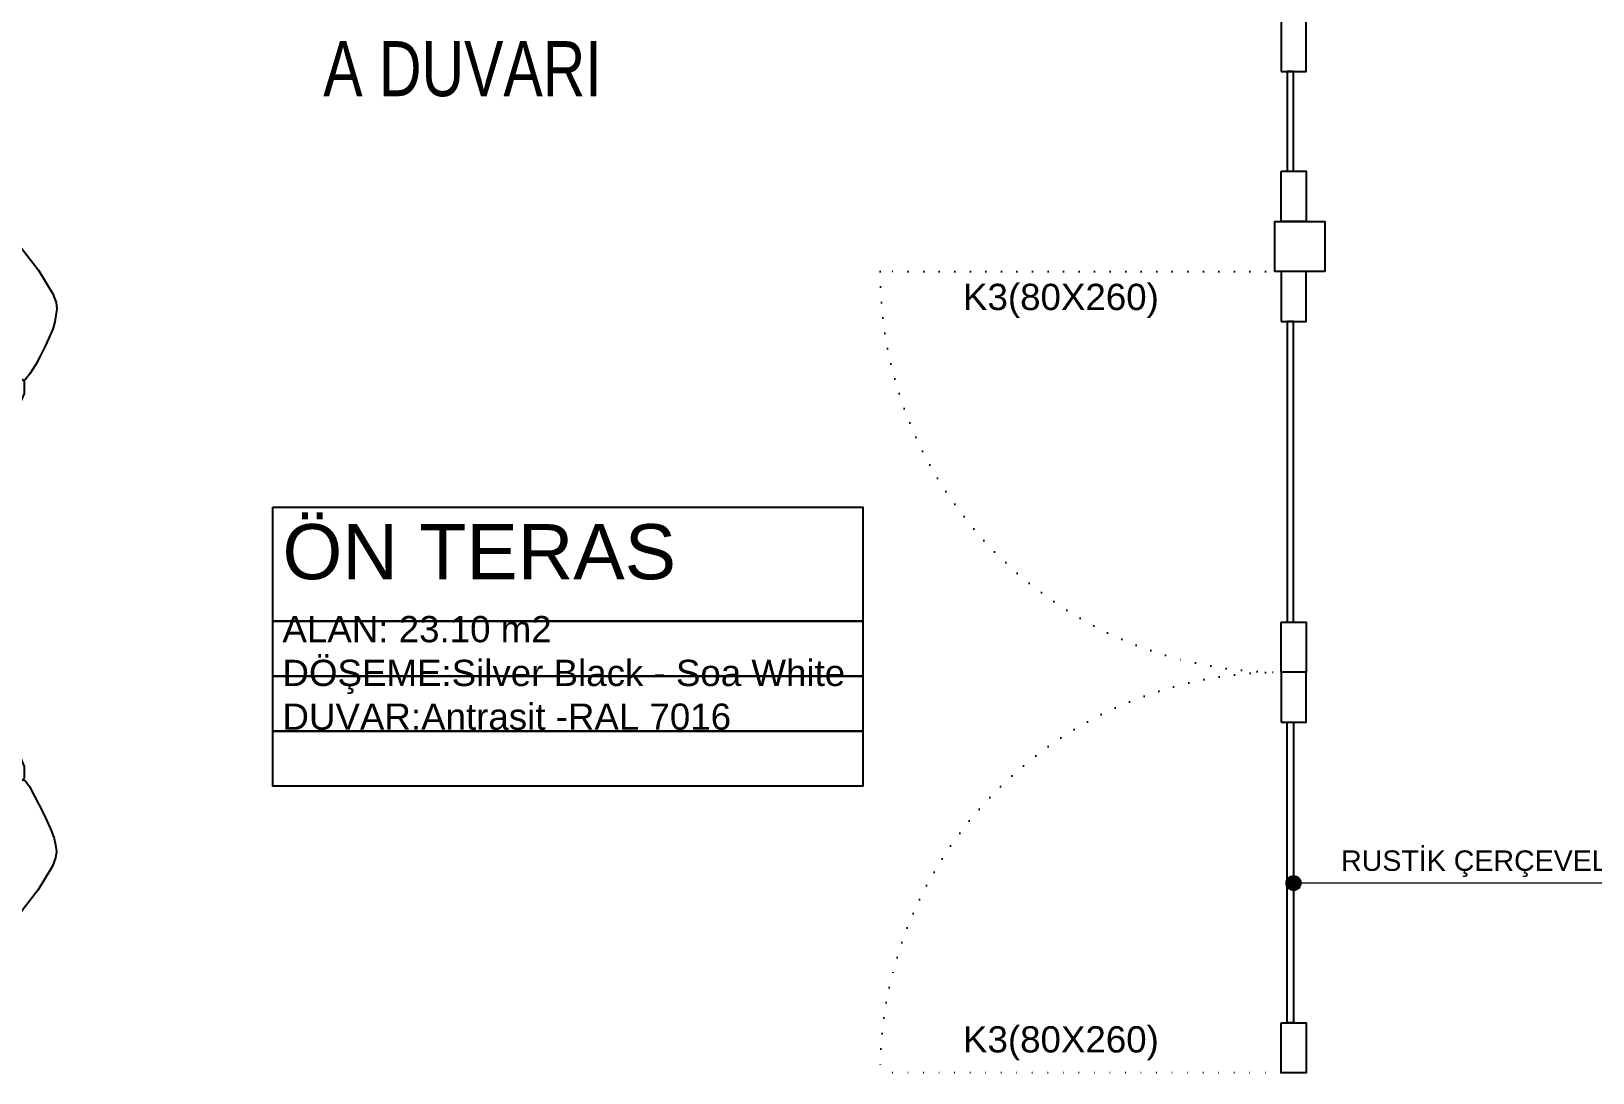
# Model space of a CAD drawing. Header units: millimetres. Extents: x 7687 to 15428, y -715 to 4028.
# Drawn here: x 8349.8 to 8661.4, y 736.2 to 944.1 of the extents above; entities that cross this region are included whole.
import ezdxf

# ---------------------------------------------------------------- set-up
doc = ezdxf.new("R2010")
doc.units = ezdxf.units.MM
doc.linetypes.add('14.022_CEKIRDEKLER_SAFTLAR_+51.00$0$ACAD_ISO07W100', pattern=[3, 0, -3])
doc.linetypes.add('CONTINUA', pattern=[0])
doc.layers.add('0-MOBIL', color=3, linetype='CONTINUA')
doc.layers.add('YAZI', color=121, linetype='Continuous')
doc.layers.add('SS_FURNITURE', color=23, linetype='Continuous', lineweight=25)
doc.layers.add('yazı', color=7, linetype='Continuous', lineweight=20)
doc.styles.add('OTEL AKSARAY', font='', dxfattribs={"width": 0.8})
doc.styles.add('ROMANC', font='arial.ttf')
doc.styles.get('OTEL AKSARAY').set_extended_font_data('FrankRuehl')

# ---------------------------------------------------------------- blocks, each defined once
blk = doc.blocks.new('A$C45576B5D')
for points, elevation in [([(0, 45.99), (16.66, 14.04), (18.37, 12.42), (20.59, 11.58), (61.76, 29.87), (62.63, 32.08), (62.58, 34.44), (50.04, 68.21), (47.77, 69.95), (44.71, 70.58), (41.3, 70.12), (31.58, 66.66), (27.59, 65.16), (17.31, 60.59), (13.53, 58.64), (9.56, 56.5), (4.44, 53.75), (1.81, 51.52), (0.23, 48.84)], 3.76), ([(20.87, 11.3), (21.76, 10), (23.25, 8.22), (24.42, 6.92), (25.98, 5.2), (28.46, 2.69), (29.66, 1.69), (30.75, 0.97), (31.91, 0.3), (33.16, 0.01), (34.93, 0), (40.38, 0.94), (45.73, 2.56), (51.7, 5.21), (56.48, 8.09), (60.84, 11.51), (62.07, 12.88), (62.69, 14), (62.97, 15.31), (63.21, 16.58), (63.36, 18.08), (63.17, 21.61), (62.95, 24.01), (62.74, 25.84), (62.31, 28.03), (61.83, 29.5), (56.59, 31.67), (56.08, 31.77), (55.28, 31.71), (54.24, 31.49), (53, 31.13), (51.63, 30.64), (50.22, 30.05), (39.21, 25.16), (28.2, 20.27), (26.82, 19.62), (25.55, 18.94), (24.45, 18.26), (23.58, 17.63), (23, 17.08), (22.73, 16.63)], 13)]:
    blk.add_lwpolyline(points, close=True, dxfattribs=dict(elevation=elevation))

msp = doc.modelspace()

# ---------------------------------------------------------------- hatches: boundary and pattern name
at = {"layer": 'yazı'}
h = msp.add_hatch(color=256, dxfattribs=at)
h.dxf.hatch_style = 1
h.paths.add_polyline_path([(8601.71, 775.56), (8601.71, 772.56, 1)])
h.paths.add_polyline_path([(8600.21, 774.06), (8601.71, 774.06), (8601.71, 775.56, 0.414214)])
h.paths.add_polyline_path([(8600.21, 774.06, 0.414214), (8601.71, 772.56), (8601.71, 774.06)])

# ---------------------------------------------------------------- linework, layer by layer
at = {"layer": '0-MOBIL', "color": 240, "linetype": '14.022_CEKIRDEKLER_SAFTLAR_+51.00$0$ACAD_ISO07W100', "true_color": 0xed1f24}
for p, q in [((8599.21, 896.18), (8519.21, 896.18)), ((8599.21, 736.18), (8519.21, 736.18))]:
    msp.add_line(p, q, dxfattribs=at)
at = {"layer": '0-MOBIL', "color": 61, "true_color": 0xedee99}
for points in [[(8599.21, 936.12), (8604.21, 936.12), (8604.21, 946.12), (8599.21, 946.12)], [(8599.21, 916.18), (8604.21, 916.18), (8604.21, 906.18), (8599.21, 906.18)]]:
    msp.add_lwpolyline(points, close=True, dxfattribs=at)
at = {"layer": '0-MOBIL'}
for points in [[(8600.46, 916.18), (8601.71, 916.18), (8601.71, 936.12), (8600.46, 936.12)], [(8607.96, 896.18), (8597.96, 896.18), (8597.96, 906.18), (8607.96, 906.18)]]:
    msp.add_lwpolyline(points, close=True, dxfattribs=at)
at = {"layer": '0-MOBIL', "color": 240, "true_color": 0xed1f24}
for points in [[(8599.21, 886.18), (8604.21, 886.18), (8604.21, 896.18), (8599.21, 896.18)], [(8600.46, 826.18), (8601.71, 826.18), (8601.71, 886.18), (8600.46, 886.18)], [(8599.21, 826.18), (8604.21, 826.18), (8604.21, 816.18), (8599.21, 816.18)], [(8599.21, 806.18), (8604.21, 806.18), (8604.21, 816.18), (8599.21, 816.18)], [(8600.46, 806.18), (8601.71, 806.18), (8601.71, 746.18), (8600.46, 746.18)], [(8599.21, 746.18), (8604.21, 746.18), (8604.21, 736.18), (8599.21, 736.18)]]:
    msp.add_lwpolyline(points, close=True, dxfattribs=at)
at = {"layer": '0-MOBIL', "color": 240, "linetype": '14.022_CEKIRDEKLER_SAFTLAR_+51.00$0$ACAD_ISO07W100', "true_color": 0xed1f24}
for centre, start, end in [((8599.21, 896.18), 180, 270), ((8599.21, 736.18), 90, 180)]:
    msp.add_arc(centre, 80, start, end, dxfattribs=at)
at = {"layer": 'YAZI'}
for points in [[(8398.02, 849.12), (8515.75, 849.12), (8515.75, 826.34), (8398.02, 826.34)], [(8398.02, 826.34), (8515.75, 826.34), (8515.75, 815.35), (8398.02, 815.35)], [(8398.02, 815.35), (8515.75, 815.35), (8515.75, 804.37), (8398.02, 804.37)], [(8398.02, 804.37), (8515.75, 804.37), (8515.75, 793.39), (8398.02, 793.39)]]:
    msp.add_lwpolyline(points, close=True, dxfattribs=at)
at = {"layer": 'yazı'}
for p, q in [((8616.16, 774.06), (8601.71, 774.06)), ((8673.67, 774.06), (8616.16, 774.06))]:
    msp.add_line(p, q, dxfattribs=at)
msp.add_circle((8601.71, 774.06), 1.5, dxfattribs=at)

# ---------------------------------------------------------------- block references
at = {"layer": 'SS_FURNITURE', "xscale": -1}
for p, rotation in [((8301.46, 924.27, -3.76), 158.9523480858343), ((8366.58, 810.05, -3.76), 68.95234808583432)]:
    msp.add_blockref('A$C45576B5D', p, dxfattribs=dict(at, rotation=rotation))

# ---------------------------------------------------------------- texts
at = {"layer": 'YAZI', "insert": (8408.09, 942.16), "char_height": 10.994, "attachment_point": 1, "style": 'OTEL AKSARAY'}
msp.add_mtext_dynamic_manual_height_columns('A DUVARI', width=218.8247, gutter_width=183.23, heights=[0], dxfattribs=at)
at = {"layer": 'yazı', "char_height": 12.75, "style": 'ROMANC'}
for s, insert, attachment_point in [('{\\H0.41111x;K3(80X260)}', (8535.75, 893.71, -0.68), 1), ('{\\H0.86275x;ÖN TERAS\\P\\H0.47651x;ALAN: 23.10 m2\\PDÖŞEME\\fArial|b0|i0|c177|p34;:\\fArial|b0|i0|c162|p34;Silver Black \\fArial|b0|i0|c177|p34;- \\fArial|b0|i0|c162|p34;Soa White\\PDUVAR\\fArial|b0|i0|c177|p34;:\\fArial|b0|i0|c162|p34;Antrasit \\fArial|b0|i0|c177|p34;-\\fArial|b0|i0|c162|p34;RAL\\fArial|b0|i0|c177|p34; 7016}', (8399.94, 845.72), 1), ('{\\H0.41111x;K3(80X260)}', (8535.75, 738.66, -0.68), 7)]:
    msp.add_mtext_dynamic_manual_height_columns(s, width=252.8052, gutter_width=425, heights=[0], dxfattribs=dict(at, insert=insert, attachment_point=attachment_point))
at = {"layer": 'yazı'}
note = msp.add_mtext_dynamic_manual_height_columns('RUSTİK ÇERÇEVELİ CAM KAPI\\P', width=252.8052, gutter_width=0, heights=[5.12, 0], dxfattribs=dict(at, insert=(8611.19, 780.58), char_height=4.08, attachment_point=1, style='ROMANC'))

doc.saveas('drawing.dxf')
